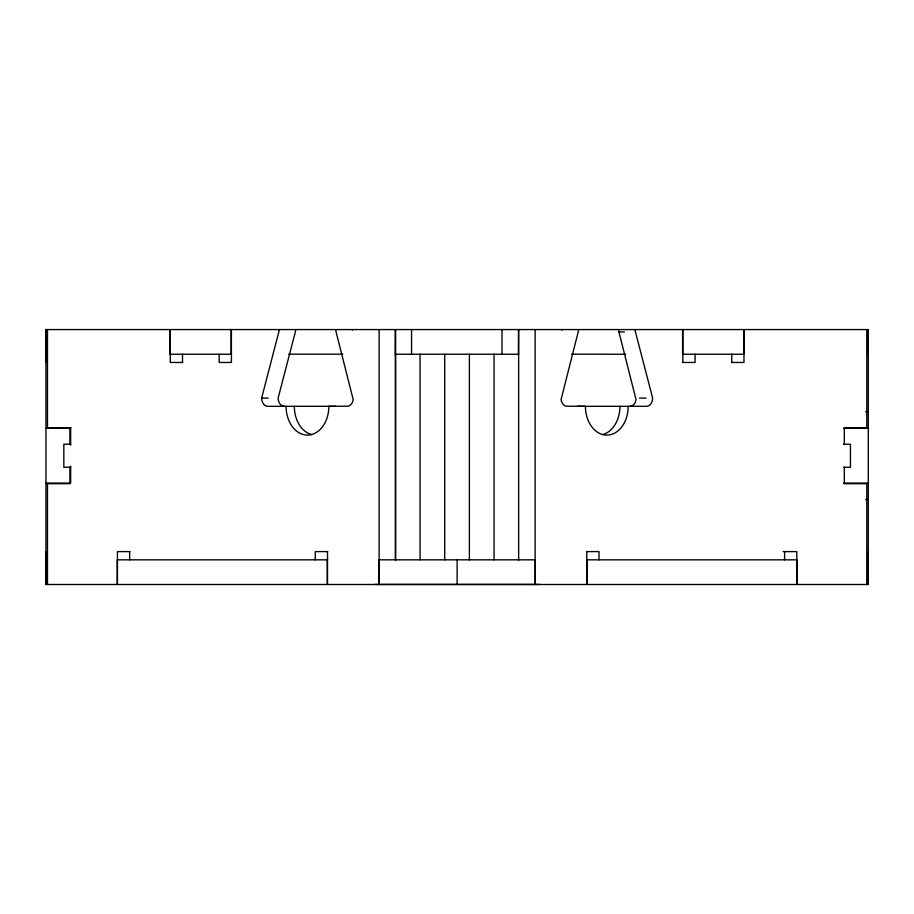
<?xml version="1.0" encoding="UTF-8"?>
<svg xmlns="http://www.w3.org/2000/svg" width="914" height="914" viewBox="0 0 914 914"><rect width="100%" height="100%" fill="white"/><g stroke="black" fill="none" stroke-linecap="round" stroke-linejoin="round"><path stroke-width="1.37" d="M46.294 354.244L45.7 354.244L45.7 329.566L868.3 329.566L868.3 584.492L45.963 584.492L45.963 551.599M45.963 362.458L45.963 329.566L45.963 584.492M69.932 444.227L69.932 427.786M844.33 467.248L844.33 483.7L866.78 483.7L866.78 584.492M868.3 584.492L868.3 551.599M335.667 406.319L267.733 406.319A8.226 6.112 -90 0 1 261.632 398.093L278.827 331.919A8.317 6.192 90 0 0 279.09 329.566M618.675 329.566A8.329 6.181 90 0 0 618.927 331.919L624.433 331.919M231.562 354.244L170.027 354.244L170.027 329.566M288.641 354.175L342.784 354.175M518.729 354.244L395.111 354.244L395.191 329.566M571.49 354.175L625.679 354.244M867.706 354.244L868.3 354.244M182.674 362.458L170.29 362.458L170.29 329.566M231.562 362.458L219.177 362.458L219.177 354.244M682.701 362.458L695.086 362.458L695.086 354.244M731.6 362.458L743.973 362.458L743.973 329.566M261.621 398.093L268.225 398.093M639.434 398.093L646.038 398.093M577.534 406.319L646.529 406.319A8.226 6.112 90 0 0 652.642 398.093L635.436 331.919A8.329 6.181 90 0 1 635.184 329.566M865.558 411.803L868.3 411.803M71.006 427.786L47.482 427.786L47.482 329.566M45.963 428.243L70.641 428.243L70.641 445.118M843.633 428.243L868.3 428.243M70.709 444.227L63.831 444.227L63.831 467.248L70.709 467.248M843.565 444.227L850.443 444.227L850.443 467.248L843.565 467.248M45.963 483.072L70.641 483.072L70.641 466.197M843.633 483.072L868.3 483.072M865.558 499.512L868.3 499.512M129.822 551.599L117.438 551.599L117.438 584.492M327.658 551.599L315.273 551.599L315.273 559.825M586.605 551.599L598.99 551.599L598.99 559.825M783.07 551.599L796.825 551.599L796.825 584.492M327.658 559.825L117.266 559.825L117.266 584.492M586.605 559.825L796.997 559.825L796.997 584.492M867.706 559.825L868.3 559.928M374.9 584.434L539.363 584.434M618.927 331.919L636.03 399.589A8.249 6.124 -90 0 1 630.032 406.319M844.33 444.227L844.33 427.786L866.78 427.786L866.78 329.566M69.932 467.248L69.932 483.7L47.482 483.7L47.482 584.492M868.037 329.566L868.037 354.244M784.6 551.599L784.6 559.825M743.71 329.566L743.71 354.244L682.598 354.244L682.598 329.566M731.748 354.244L731.748 362.458M682.861 329.566L682.861 362.458M586.948 559.825L586.948 584.492M586.765 551.599L586.765 584.492M535.318 584.492L535.318 559.825L378.944 559.825L378.944 584.492M535.136 329.566L535.136 584.492M518.638 329.566L518.638 560.282M518.546 329.566L518.455 354.244M502.014 329.566L502.014 354.244M494.051 354.244L494.051 559.825M469.385 354.244L469.385 559.825M457.137 559.825L457.137 584.492M444.718 354.244L444.718 559.825M420.052 354.244L420.052 559.825M411.551 329.566L411.551 354.244M395.636 329.566L395.636 560.282M395.374 354.244L395.374 559.825M379.127 329.566L379.127 584.492M327.498 551.599L327.498 584.492M327.315 559.825L327.315 584.492M231.402 329.566L231.402 362.458M231.139 329.566L231.139 354.244M182.514 354.244L182.514 362.458M129.662 551.599L129.662 559.825M561.939 329.566A8.283 6.147 90 0 1 561.927 330.16M628.204 406.319A28.78 21.388 -90 0 1 606.816 435.098A28.78 21.388 -90 0 1 585.417 406.319L565.972 406.182A8.272 6.147 90 0 1 561.082 399.567L578.196 331.919A8.283 6.158 90 0 0 578.448 329.566M619.943 406.319A28.78 21.388 90 0 1 602.452 434.618M295.599 329.566A8.329 6.181 -90 0 1 295.336 331.919L278.13 398.093A8.226 6.112 90 0 0 284.243 406.307M352.347 330.16A8.272 6.147 90 0 1 352.324 329.566M286.071 406.319A28.78 21.388 -90 0 0 307.458 435.098A28.78 21.388 -90 0 0 328.846 406.319L348.291 406.182A8.272 6.147 90 0 0 353.181 399.567L336.078 331.919A8.272 6.147 90 0 1 335.826 329.566M311.811 434.618A28.78 21.388 90 0 1 294.319 406.319"/></g></svg>
